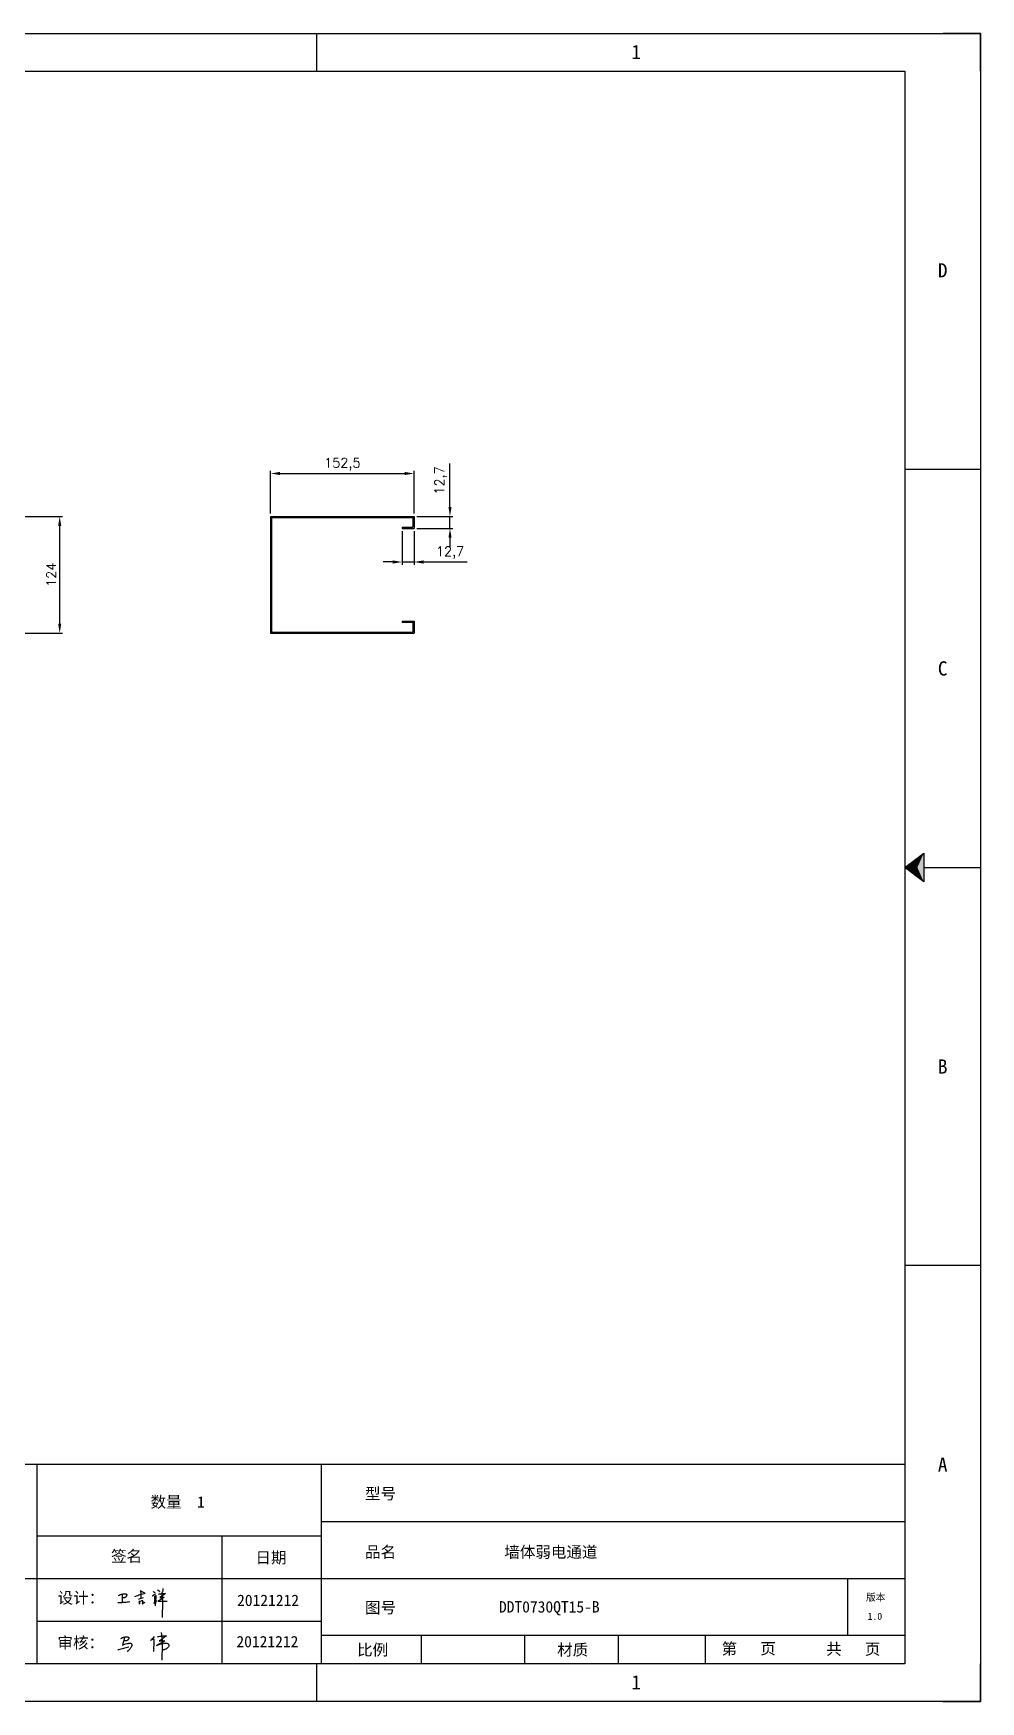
# Model space of a CAD drawing. Header units: millimetres. Extents: x 25928 to 50356, y -44172 to 20163.
# Drawn here: x 36719 to 37725, y 17667 to 19439 of the extents above; entities that cross this region are included whole.
import ezdxf
from ezdxf.enums import TextEntityAlignment as Align

# ---------------------------------------------------------------- set-up
doc = ezdxf.new("R2010")
doc.units = ezdxf.units.MM
doc.linetypes.add('DOT', pattern=[0.25, 0, -0.25])
doc.layers.add('dim', color=2, linetype='Continuous', lineweight=9)
doc.layers.add('print', color=30, linetype='Continuous')
doc.styles.add('Dartop', font='')
doc.styles.add('hzHT', font='simhei.ttf')
doc.styles.get("Standard").update_dxf_attribs({"font": 'txt', "bigfont": 'gbcbig.shx'})
doc.styles.get('Dartop').set_extended_font_data('FangSong_GB2312')
doc.dimstyles.new('2-small', dxfattribs={"dimtxt": 10, "dimasz": 10, "dimexe": 3, "dimexo": 3, "dimgap": 4, "dimtad": 1, "dimtxsty": 'Standard', "dimcen": 5, "dimadec": 0, "dimazin": 0, "dimtfac": 1, "dimtmove": 0, "dimatfit": 3, "dimfxl": 0, "dimarcsym": 0})

# ---------------------------------------------------------------- blocks, each defined once
blk = doc.blocks.new('*U4')
at = {"color": 254, "linetype": 'Continuous', "extrusion": (0, 0, -1)}
for points in [[(-33.167, 11), (-33, 11), (-33.25, 11.188)], [(-33.167, 11), (-33.25, 11.188), (-33.25, 10.812)], [(-33.167, 11), (-33.25, 10.812), (-33, 11)]]:
    blk.add_solid(points, dxfattribs=at)
blk = doc.blocks.new('h')
for p, q in [((20773.3, -2331.8), (20775.3, -2338.7)), ((20789.1, -2340.9), (20773.5, -2331.9)), ((20775.3, -2338.7), (20775.6, -2351.2)), ((20845.7, -2343.5), (20848.4, -2353)), ((20768.1, -2360.9), (20773, -2359.1)), ((20769.5, -2366.9), (20769.8, -2370.6)), ((20769.8, -2370.6), (20770.9, -2378)), ((20770.9, -2378), (20771.5, -2370.6)), ((20772.4, -2369.3), (20774.9, -2367.8)), ((20773, -2359.1), (20784.1, -2355.2)), ((20775.6, -2351.2), (20775.5, -2357.3)), ((20782.2, -2369.2), (20780, -2377.1)), ((20780, -2377.1), (20788.3, -2371.3)), ((20780.1, -2366.4), (20780.8, -2366.4)), ((20781.9, -2367.4), (20782.2, -2369.2)), ((20848.9, -2370.3), (20847.9, -2424)), ((20848.4, -2353), (20848.9, -2370.3))]:
    blk.add_line(p, q)
for points in [[(20699.1, -2348.2, -0.029745), (20704.6, -2345.4, -0.046842), (20708.4, -2344.2, -0.00919), (20714.3, -2343, -0.018517), (20717.2, -2342.5, -0.037841), (20720.3, -2342.4, -0.039541), (20723.2, -2342.8, -0.149785), (20726, -2344.3, -0.204935), (20726.9, -2346.6, -0.074872), (20726.5, -2348.3, -0.061615), (20725.6, -2350.3, -0.034204), (20723.8, -2352.6, -0.045776), (20722.3, -2354.1, -0.054985), (20720.4, -2355.3, -0.036348), (20717.3, -2356.5, -0.067752), (20715.7, -2356.8, -0.043553), (20713.2, -2356.7)], [(20755, -2351.9, -0.024077), (20759.9, -2350.1, -0.013147), (20768.7, -2346.5, -0.00522), (20775.4, -2344.1, -0.018517), (20777.3, -2343.4, -0.008274), (20786.3, -2341, -0.039541), (20788.3, -2340.8, -0.079216), (20789.4, -2341, -0.204935)], [(20816.8, -2335, -0.053561), (20819.6, -2336.1, -0.075272), (20821.3, -2337.3, -0.005295), (20822.5, -2338.5, -0.009337), (20823.1, -2339.1, -0.026146), (20823.7, -2339.8, -0.016644), (20824.5, -2340.9)], [(20832.1, -2329.2, -0.053561), (20834.9, -2330.3, -0.075272), (20836.7, -2331.5, -0.005295), (20837.8, -2332.6, -0.009337), (20838.5, -2333.3, -0.026146), (20839, -2334, -0.016644), (20839.8, -2335.1)], [(20836, -2343.7, -0.02797), (20842.1, -2342.6, -0.048868), (20845.6, -2342.2, -0.00919), (20851.1, -2341.4, -0.018517), (20853.9, -2341.1, -0.037841), (20856.7, -2341.2, -0.039541), (20859.4, -2341.6, -0.018282), (20840.6, -2354.7, -0.000937)], [(20847.6, -2340.2, 0.021784), (20849.6, -2335.9, 0.028296), (20850.8, -2332.4, 0.008136), (20851.9, -2328.2, 0.028913), (20852.2, -2327, 0.08193), (20852.1, -2325.9, 0.075058), (20851.7, -2324.7, 0.275043)], [(20696.6, -2372.4, 0.002073), (20710.6, -2371.9, 0.016137), (20719.6, -2371.3, 0.008314), (20736.9, -2369.3)], [(20813.5, -2350.1, 0.007348), (20815.9, -2348.7, 0.008421), (20818, -2347.3, 0.009459), (20819.7, -2346.2, -0.016325), (20820.7, -2345.5, -0.173771), (20821.8, -2345.3, -0.085159), (20823.9, -2346, -0.125883), (20826, -2347.9, -0.160659), (20826.6, -2350.1, -0.010447), (20826.5, -2352.3, -0.008247), (20826.2, -2355.1, -0.002698), (20825.3, -2374, 0.001562), (20823.9, -2383.7, 0.016137)]]:
    blk.add_lwpolyline(points, format="xyb")
for points in [[(20711.3, -2343.5), (20711.3, -2343.5), (20711.5, -2355.8), (20710.7, -2368), (20710.6, -2371.9)], [(20821.5, -2350.6), (20822.4, -2359.2), (20822.2, -2364.9), (20821.7, -2369), (20821.3, -2376.3), (20823.6, -2368.5), (20827.2, -2366.3), (20829.5, -2366.3)], [(20840.6, -2354.7), (20850, -2354.7), (20855, -2354.3), (20845.9, -2361.1), (20840.5, -2364), (20833, -2367.5), (20863.2, -2367.4), (20865.9, -2367.3)]]:
    blk.add_lwpolyline(points)
for centre, radius, start, end in [((20773.7, -2371.2), 2.3, 121.9907, 163.6016), ((20787.5, -2406), 40.3, 100.6183, 108.2482), ((20780.8, -2367.6), 1.15, 9.4675, 90)]:
    blk.add_arc(centre, radius, start, end)
blk = doc.blocks.new('*D217')
at = {"layer": 'Defpoints', "color": 0}
for p in [(36660.4, 18925.9), (36746.8, 18925.9), (36660.4, 18801.9)]:
    blk.add_point(p, dxfattribs=at)
at = {"layer": 'dim', "color": 0, "lineweight": -2}
for p, q in [((36663.4, 18925.9), (36749.8, 18925.9)), ((36746.8, 18811.9), (36746.8, 18915.9)), ((36663.4, 18801.9), (36749.8, 18801.9))]:
    blk.add_line(p, q, dxfattribs=at)
at = {"layer": 'dim', "color": 0}
for points in [[(36745.2, 18915.9), (36748.5, 18915.9), (36746.8, 18925.9)], [(36745.2, 18811.9), (36748.5, 18811.9), (36746.8, 18801.9)]]:
    blk.add_solid(points, dxfattribs=at)
at = {"layer": 'dim', "color": 0, "insert": (36737.8, 18863.9), "char_height": 10, "attachment_point": 5, "rotation": 90}
blk.add_mtext('124', dxfattribs=at)
blk = doc.blocks.new('*D218')
at = {"layer": 'Defpoints', "color": 0}
for p in [(37123.2, 18971.5), (36970.7, 18925.9), (37123.2, 18925.9)]:
    blk.add_point(p, dxfattribs=at)
at = {"layer": 'dim', "color": 0, "lineweight": -2}
for p, q in [((36970.7, 18928.9), (36970.7, 18974.5)), ((36980.7, 18971.5), (37113.2, 18971.5)), ((37123.2, 18928.9), (37123.2, 18974.5))]:
    blk.add_line(p, q, dxfattribs=at)
at = {"layer": 'dim', "color": 0}
for points in [[(36980.7, 18973.2), (36980.7, 18969.9), (36970.7, 18971.5)], [(37113.2, 18973.2), (37113.2, 18969.9), (37123.2, 18971.5)]]:
    blk.add_solid(points, dxfattribs=at)
at = {"layer": 'dim', "color": 0, "insert": (37047, 18981.4), "char_height": 10, "attachment_point": 5}
blk.add_mtext('152,5', dxfattribs=at)
blk = doc.blocks.new('*D219')
at = {"layer": 'Defpoints', "color": 0}
for p in [(37123.2, 18925.9), (37123.2, 18913.2), (37161.3, 18913.2)]:
    blk.add_point(p, dxfattribs=at)
at = {"layer": 'dim', "color": 0, "lineweight": -2}
for p, q in [((37161.3, 18935.9), (37161.3, 18982.2)), ((37126.2, 18925.9), (37164.3, 18925.9)), ((37161.3, 18913.2), (37161.3, 18925.9)), ((37126.2, 18913.2), (37164.3, 18913.2)), ((37161.3, 18903.2), (37161.3, 18893.2))]:
    blk.add_line(p, q, dxfattribs=at)
at = {"layer": 'dim', "color": 0}
for points in [[(37159.7, 18935.9), (37163, 18935.9), (37161.3, 18925.9)], [(37159.7, 18903.2), (37163, 18903.2), (37161.3, 18913.2)]]:
    blk.add_solid(points, dxfattribs=at)
at = {"layer": 'dim', "color": 0, "insert": (37151.5, 18964.1), "char_height": 10, "attachment_point": 5, "rotation": 90}
blk.add_mtext('12,7', dxfattribs=at)
blk = doc.blocks.new('*D220')
at = {"layer": 'Defpoints', "color": 0}
for p in [(37110.5, 18913.2), (37123.2, 18913.2), (37123.2, 18877.5)]:
    blk.add_point(p, dxfattribs=at)
at = {"layer": 'dim', "color": 0, "lineweight": -2}
for p, q in [((37110.5, 18910.2), (37110.5, 18874.5)), ((37123.2, 18910.2), (37123.2, 18874.5)), ((37100.5, 18877.5), (37090.5, 18877.5)), ((37110.5, 18877.5), (37123.2, 18877.5)), ((37133.2, 18877.5), (37179.5, 18877.5))]:
    blk.add_line(p, q, dxfattribs=at)
at = {"layer": 'dim', "color": 0}
for points in [[(37100.5, 18879.2), (37100.5, 18875.8), (37110.5, 18877.5)], [(37133.2, 18879.2), (37133.2, 18875.8), (37123.2, 18877.5)]]:
    blk.add_solid(points, dxfattribs=at)
at = {"layer": 'dim', "color": 0, "insert": (37161.4, 18887.3), "char_height": 10, "attachment_point": 5}
blk.add_mtext('12,7', dxfattribs=at)

msp = doc.modelspace()

# ---------------------------------------------------------------- linework, layer by layer
at = {"color": 0, "linetype": 'DOT'}
for p, q in [((35165.391, 19439.206), (37684.564, 19439.206)), ((37724.852, 19398.918), (37724.852, 17706.82)), ((37684.564, 17666.532), (35165.391, 17666.532))]:
    msp.add_line(p, q, dxfattribs=at)
at = {"color": 0}
for p, q in [((37019.811, 19398.918), (37019.811, 19439.206)), ((37724.852, 19439.206), (37684.564, 19439.206)), ((37724.852, 19398.918), (37724.852, 19439.206)), ((35245.968, 19398.918), (37644.276, 19398.918)), ((37644.276, 19398.918), (37644.276, 17706.82)), ((37724.852, 18975.894), (37644.276, 18975.894)), ((37664.42, 18552.869), (37724.852, 18552.869)), ((37724.852, 18129.845), (37644.276, 18129.845)), ((37644.276, 17918.332), (36420.526, 17918.332)), ((36722.687, 17918.332), (36722.687, 17706.82)), ((37024.847, 17706.82), (37024.847, 17918.332)), ((37024.847, 17857.9), (37644.276, 17857.9)), ((36722.687, 17842.792), (37024.847, 17842.792)), ((36919.091, 17842.792), (36919.091, 17706.82)), ((36420.526, 17797.468), (36722.687, 17797.468)), ((36722.687, 17797.468), (37644.276, 17797.468)), ((37583.844, 17737.036), (37583.844, 17797.468)), ((36722.687, 17752.144), (37024.847, 17752.144)), ((37024.847, 17737.036), (37644.276, 17737.036)), ((37131.155, 17706.82), (37131.155, 17737.036)), ((37240.712, 17706.82), (37240.712, 17737.036)), ((37340.309, 17706.82), (37340.309, 17737.036)), ((37432.764, 17706.82), (37432.764, 17737.036)), ((37644.276, 17706.82), (35245.968, 17706.82)), ((37019.811, 17666.532), (37019.811, 17706.82)), ((37724.852, 17666.532), (37724.852, 17706.82)), ((37684.564, 17666.532), (37724.852, 17666.532))]:
    msp.add_line(p, q, dxfattribs=at)
for p, q in [((36970.701, 18925.899), (36970.701, 18801.899)), ((36970.701, 18925.899), (37123.201, 18925.899)), ((36971.901, 18924.699), (36971.901, 18803.099)), ((36971.901, 18924.699), (37122.001, 18924.699)), ((37115.201, 18925.899), (37115.201, 18924.699)), ((37122.001, 18924.699), (37122.001, 18914.399)), ((37122.001, 18916.899), (37123.201, 18916.899)), ((37123.201, 18925.899), (37123.201, 18913.199)), ((36970.701, 18908.899), (36971.901, 18908.899)), ((37110.501, 18914.399), (37110.501, 18913.199)), ((37110.501, 18914.399), (37122.001, 18914.399)), ((37110.501, 18913.199), (37123.201, 18913.199)), ((37122.001, 18913.199), (37123.201, 18913.199)), ((36970.701, 18818.899), (36971.901, 18818.899)), ((37110.501, 18814.599), (37110.501, 18813.399)), ((37110.501, 18814.599), (37123.201, 18814.599)), ((37110.501, 18813.399), (37122.001, 18813.399)), ((37122.001, 18814.599), (37123.201, 18814.599)), ((37122.001, 18813.399), (37122.001, 18803.099)), ((37122.001, 18810.899), (37123.201, 18810.899)), ((37123.201, 18814.599), (37123.201, 18801.899)), ((36970.701, 18801.899), (37123.201, 18801.899)), ((36971.901, 18803.099), (37122.001, 18803.099)), ((37115.201, 18803.099), (37115.201, 18801.899)), ((36852.451, 17727.486), (36849.482, 17725.879)), ((36854.588, 17728.628), (36852.451, 17727.486)), ((36852.574, 17731.03), (36856.349, 17731.03)), ((36858.362, 17731.213), (36854.588, 17728.628)), ((36854.724, 17739.99), (36855.591, 17732.749)), ((36855.732, 17727.402), (36855.412, 17710.763)), ((36855.591, 17732.749), (36855.732, 17727.402)), ((36856.349, 17731.03), (36858.362, 17731.213))]:
    msp.add_line(p, q)
msp.add_lwpolyline([(37644.276, 18552.869), (37664.42, 18567.977), (37664.42, 18537.761), (37644.276, 18552.869)], close=True, dxfattribs=at)
for points in [[(36811.749, 17733.643, -0.02974503), (36813.477, 17734.508, -0.04684215), (36814.646, 17734.884, -0.00919025), (36816.471, 17735.253, -0.01851715), (36817.386, 17735.386, -0.03784064), (36818.33, 17735.415, -0.03954126), (36819.227, 17735.304, -0.14978519), (36820.103, 17734.825, -0.20493524), (36820.372, 17734.132, -0.07487171), (36820.27, 17733.585, -0.06161465), (36819.972, 17732.979, -0.0342039), (36819.432, 17732.265, -0.04577587), (36818.948, 17731.803, -0.05498501), (36818.363, 17731.435, -0.03634791), (36817.394, 17731.05, -0.06775206), (36816.908, 17730.966, -0.04355337), (36816.145, 17731.006)], [(36849.482, 17725.879, -0.02974503), (36852.177, 17727.229, -0.04684215), (36854.002, 17727.816, -0.00919025), (36856.849, 17728.392, -0.01851715), (36858.275, 17728.598, -0.03784064), (36859.748, 17728.645, -0.03954126), (36861.148, 17728.471, -0.14978519), (36862.515, 17727.724, -0.20493524), (36862.934, 17726.642, -0.07487171), (36862.774, 17725.789, -0.06161465), (36862.31, 17724.843, -0.0342039), (36861.467, 17723.731, -0.04577587), (36860.712, 17723.009, -0.05498501), (36859.799, 17722.436, -0.03634791), (36858.287, 17721.834, -0.06775206), (36857.53, 17721.704, -0.04355337), (36856.34, 17721.765)], [(36850.72, 17735.484, -0.02797026), (36853.161, 17735.935, -0.04886788), (36854.576, 17736.086, -0.00919025), (36856.801, 17736.416, -0.01851715), (36857.913, 17736.518, -0.03784064), (36859.054, 17736.494, -0.03954126), (36860.129, 17736.303, -0.01828189), (36852.574, 17731.03, -0.0009369)]]:
    msp.add_lwpolyline(points, format="xyb")
msp.add_lwpolyline([(36815.557, 17735.077), (36815.557, 17735.077), (36814.98, 17731.537), (36814.029, 17728.209), (36813.407, 17726.166)])
for centre, radius, start, end in [((36823.165, 17709.277), 19.504, 113.202449, 120.017497), ((36818.587, 17719.957), 7.885, 102.47486, 113.202449), ((36830.013, 17668.312), 60.779, 100.36867, 102.47486), ((36821.77, 17713.364), 14.979, 96.125337, 100.36867), ((36820.971, 17720.801), 7.499, 87.457037, 96.125337), ((36820.999, 17721.43), 6.87, 78.399567, 87.457037), ((36821.97, 17726.156), 2.045, 44.324655, 78.399567), ((36822.621, 17726.792), 1.134, 357.998393, 44.324655), ((36821.513, 17726.831), 2.243, 340.871018, 357.998393), ((36828.594, 17757.608), 29.831, 299.265464, 300.9495), ((36896.175, 17507.56), 230.333, 102.46592, 103.2053), ((36739.211, 17842.9), 152.514, 313.366132, 315.296084), ((36846.478, 17731.488), 0.975, 52.375745, 91.291159), ((35988.686, 17759.156), 858.927, 357.565664, 358.057278), ((36846.143, 17731.64), 1.118, 357.196828, 33.705179), ((36820.988, 17733.287), 26.332, 352.912546, 354.802684), ((36830.866, 17732.388), 16.413, 354.802684, 357.196828), ((36807.33, 17728.022), 6.385, 281.076982, 291.212632), ((36666.929, 18297.925), 593.276, 283.91895, 284.971512), ((36817.317, 17725.032), 5.03, 283.816254, 294.030509), ((36818.391, 17722.544), 2.32, 294.836428, 309.901134), ((36787.46, 17751.08), 44.385, 316.919563, 320.58866), ((36812.612, 17729.519), 11.285, 324.094808, 331.378357), ((36821.37, 17725.09), 1.508, 319.573073, 337.48549), ((36817.218, 17728.409), 6.777, 324.910666, 333.348429), ((36820.514, 17727.178), 3.301, 326.76781, 340.871018), ((37328.177, 17649.965), 486.8, 171.410173, 171.768083)]:
    msp.add_arc(centre, radius, start, end)
at = {"layer": 'print'}
msp.add_lwpolyline([(35165.391, 19439.206), (37724.852, 19439.206), (37724.852, 17666.532), (35165.391, 17666.532)], close=True, dxfattribs=at)

# ---------------------------------------------------------------- block references
at = {"color": 0, "linetype": 'Continuous', "xscale": 80.57610619627711, "yscale": 80.57610619687368, "zscale": 80.57610619687446}
msp.add_blockref('*U4', (34985.264, 17666.532), dxfattribs=at)
at = {"color": 0, "xscale": 0.3098964079397265, "yscale": 0.3098964079412326, "zscale": 0.3098964079411201}
msp.add_blockref('h', (30394.867, 18507.067), dxfattribs=at)

# ---------------------------------------------------------------- texts
at = {"color": 0}
for s, height, style, p in [('1', 15.108, 'Dartop', (37359.074, 19419.541)), ('D', 15.108, 'Dartop', (37684.564, 19187.406)), ('C', 15.108, 'Dartop', (37684.564, 18764.381)), ('B', 15.108, 'Dartop', (37684.564, 18341.357)), ('A', 15.108, 'Dartop', (37684.564, 17918.332)), ('数量  1', 12.0864, 'hzHT', (36872.142, 17878.713)), ('型号', 12.0864, 'hzHT', (37087.554, 17887.588)), ('品名', 12.0864, 'hzHT', (37087.554, 17825.542)), ('墙体弱电通道', 12.0864, 'hzHT', (37268.477, 17825.542)), ('签名', 12.0864, 'hzHT', (36817.849, 17821.114)), ('日期', 12.0864, 'hzHT', (36971.212, 17819.626)), ('20121212', 12.0864, 'hzHT', (36968.109, 17774.188)), ('版本', 7.554, 'hzHT', (37613.478, 17777.414)), ('图号', 12.0864, 'hzHT', (37087.554, 17766.465)), ('DDT0730QT15-B', 12.08642, 'hzHT', (37266.787, 17767.254)), ('1.0', 7.554, 'Dartop', (37612.569, 17757.225)), ('20121212', 12.0864, 'hzHT', (36967.39, 17730.332)), ('比例', 12.0864, 'hzHT', (37079.126, 17721.613)), ('材质', 12.0864, 'hzHT', (37291.626, 17721.613)), ('第   页', 12.0864, 'hzHT', (37478.594, 17722.867)), ('共   页', 12.0864, 'hzHT', (37589.618, 17722.427)), ('1', 15.108, 'Dartop', (37359.074, 17687.155))]:
    msp.add_text(s, height=height, dxfattribs=dict(at, style=style)).set_placement(p, align=Align.MIDDLE_CENTER)
at = {"color": 0, "style": 'hzHT'}
for s, p in [('设计：', (36744.632, 17770.758)), ('审核：', (36744.452, 17723.163))]:
    msp.add_text(s, height=12.0864, dxfattribs=at).set_placement(p)

# ---------------------------------------------------------------- dimensions: what is measured, and where the dimension line sits
at = {"layer": 'dim'}
for base, p1, p2, picture, middle in [((37123.201, 18971.518), (36970.701, 18925.899), (37123.201, 18925.899), '*D218', (37046.951, 18981.351)), ((37123.201, 18877.507), (37110.501, 18913.199), (37123.201, 18913.199), '*D220', (37161.368, 18887.34))]:
    dim = msp.add_linear_dim(base=base, p1=p1, p2=p2, dimstyle='2-small', override={"dimpost": '\\X'}, dxfattribs=at)
    dim.commit()
    dim.dimension.update_dxf_attribs({"geometry": picture, "text_midpoint": middle})
for base, p1, p2, picture, middle in [((37161.331, 18913.199), (37123.201, 18925.899), (37123.201, 18913.199), '*D219', (37161.331, 18964.066)), ((36746.819, 18925.899), (36660.442, 18801.899), (36660.442, 18925.899), '*D217', (36746.819, 18863.899))]:
    dim = msp.add_linear_dim(base=base, p1=p1, p2=p2, angle=90, dimstyle='2-small', override={"dimpost": '\\X'}, dxfattribs=at)
    dim.commit()
    dim.dimension.update_dxf_attribs({"geometry": picture, "text_midpoint": middle, "dimtype": 160})

doc.saveas('drawing.dxf')
